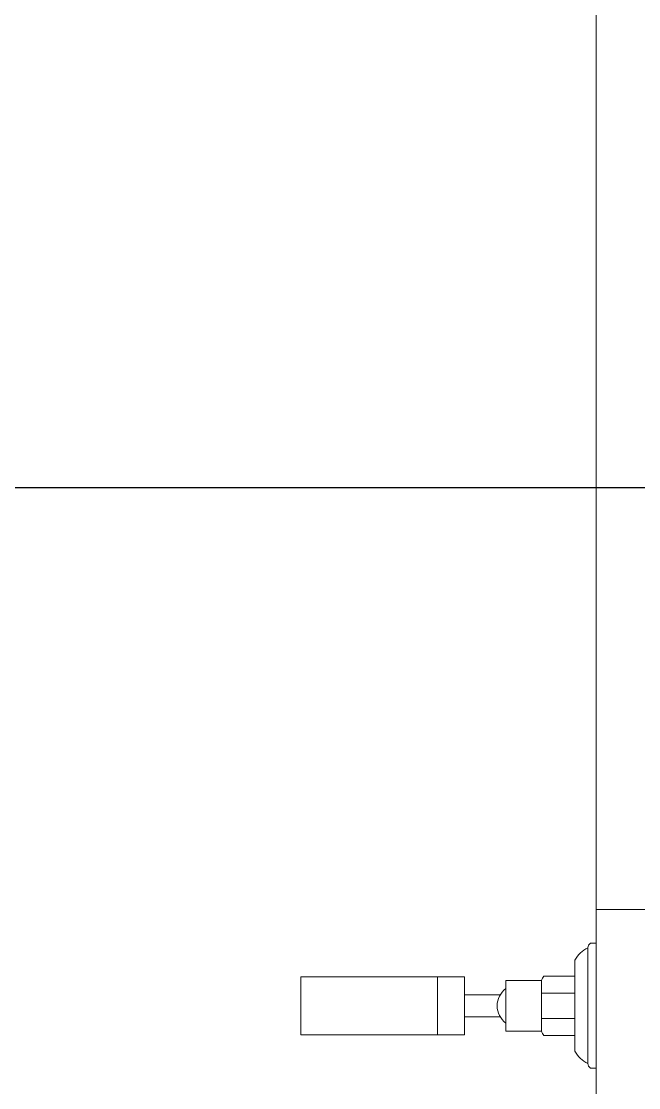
# Model space of a CAD drawing. Header units: metres. Extents: x -232 to 581, y 30 to 789.
# Drawn here: x 233.391 to 233.683, y 590.987 to 591.491 of the extents above; entities that cross this region are included whole.
import ezdxf

# ---------------------------------------------------------------- set-up
doc = ezdxf.new("R2010")
doc.units = ezdxf.units.M
doc.linetypes.add('HIDDEN2', pattern=[0.1875, 0.125, -0.0625])
doc.layers.add('_electricos-Leyenda', color=7, linetype='Continuous')
doc.layers.add('A-WALL', color=250, linetype='Continuous', lineweight=20)
doc.layers.add('baños', color=140, linetype='Continuous', lineweight=0)
doc.layers.add('Techos 1', color=7, linetype='HIDDEN2', lineweight=9, true_color=0x42391a)
doc.styles.get("Standard").update_dxf_attribs({"font": 'arial.ttf'})

# ---------------------------------------------------------------- blocks, each defined once
blk = doc.blocks.new('A$C0ed3e1a4')
at = {"layer": 'baños'}
for p, q in [((0.13555846046944, 0.002212411445796647), (0.13555846046944, 0.05682450952063789)), ((0.1395501495742337, 0.05903578330462977), (0.1368379808297959, 0.05903578330462977)), ((0.1395501495742337, 0.05903578330462977), (0.1395501495742337, 1.137661776340337e-06)), ((0.1294240150817245, 0.05104182763580667), (0.1294240150817245, 0.02951846048323148)), ((0.06450487536039873, 0.04317908469730725), (0.06450487536039873, 0.01570178231296637)), ((0.0968408197963413, 0.0175388705619568), (0.0968408197963413, 0.04134199644834524)), ((0.0968408197963413, 0.04134199644834524), (0.1136858110442063, 0.04134199644834524)), ((0.1136858110442063, 0.04134199644834524), (0.1136858110442063, 0.02944043350513681)), ((0.1294240150817245, 0.04349666312464961), (0.1148273296944353, 0.04349666312464961)), ((0.1136858110442063, 0.03539121497675524), (0.1294240150817245, 0.03539121497675524)), ((0.09408499854248475, 0.03457357016528562), (0.07721979802801116, 0.03457357016528562)), ((0.1136858110442063, 0.0175388705619568), (0.1136858110442063, 0.02944043350513681)), ((0.1294240150817245, 0.007995093330649183), (0.1294240150817245, 0.02951846048323148)), ((0.09408499854248475, 0.02430729684501642), (0.07721979802801116, 0.02430729684501642)), ((0.1136858110442063, 0.0234896520335468), (0.1294240150817245, 0.0234896520335468)), ((0.0968408197963413, 0.0175388705619568), (0.1136858110442063, 0.0175388705619568)), ((0.1294240150817245, 0.01538420388565243), (0.1148273296944353, 0.01538420388565243)), ((0.1395501495742337, 1.137661776340337e-06), (0.1368379808297959, 1.137661776340337e-06))]:
    blk.add_line(p, q, dxfattribs=at)
blk.add_lwpolyline([(0.07721979802801116, 0.04317908469730725), (2.351610532969062e-07, 0.04317908469730725), (2.351610532969062e-07, 0.01570178231296637), (0.07721979802801116, 0.01570178231296637)], close=True, dxfattribs=at)
for centre, radius, start, end in [((0.141552526871692, 0.04449939241236933), 0.0137805753469162, 115.7896451660977, 151.6564203593186), ((0.1379657591278374, 0.05690738682174867), 0.002408724865562433, 117.9178764058522, 181.971772310534), ((0.1193221735147745, 0.03973562908748818), 0.005860801822085343, 140.079290941845, 164.0924099294944), ((0.102707208922368, 0.02944043350513681), 0.01003452060670152, 125.7762034025461, 234.2237965974538), ((0.1193221735147745, 0.01914523792281386), 0.005860801822085343, 195.9075900705056, 219.920709058155), ((0.141552526871692, 0.0145375285540652), 0.0137805753469162, 208.3435796406814, 244.2103548339023), ((0.1379657591278374, 0.002129534144678757), 0.002408724865562433, 178.028227689466, 242.0821235941478)]:
    blk.add_arc(centre, radius, start, end, dxfattribs=at)
blk = doc.blocks.new('20.03.2026 LN 09 SEGUNDO NIVEL ARQ')
at = {"layer": 'A-WALL', "color": 5}
blk.add_line((90.59592958698056, -58.88860490500997), (90.59592958698067, -61.09770490500966), dxfattribs=at)
at = {"layer": 'A-WALL', "color": 5, "linetype": 'HIDDEN2'}
blk.add_line((90.69592958698055, -59.69815490501003), (90.59592958698059, -59.69815490501003), dxfattribs=at)
at = {"layer": 'Techos 1', "color": 5}
blk.add_line((80.59592958698059, -59.49866608891512), (92.74592958698074, -59.49866608891512), dxfattribs=at)
at = {"layer": 'baños', "color": 5}
blk.add_blockref('A$C0ed3e1a4', (90.45637943740618, -59.77309002494724), dxfattribs=at)
at = {"layer": 'baños', "color": 5, "linetype": 'Continuous', "flags": 8}
for tag, p in [('MODELNUMBER', (83.78128570556493, -42.91751556127974, 2.857834639711941e-07)), ('TRADENAME', (83.78128570562023, -42.91755751869266, 2.857834639711941e-07)), ('MATERIAL', (83.78128570573188, -42.91764209117639, 2.857834639711941e-07)), ('PRODUCT', (83.78128570567617, -42.91759980493464, 2.857834639711941e-07)), ('MODELNUMBER', (84.95602967916813, -42.91751556127974, 2.857834639711941e-07)), ('TRADENAME', (84.95602967922343, -42.91755751869266, 2.857834639711941e-07)), ('MATERIAL', (84.95602967933507, -42.91764209117639, 2.857834639711941e-07)), ('PRODUCT', (84.95602967927937, -42.91759980493464, 2.857834639711941e-07))]:
    blk.add_attdef(tag, p, '', height=2.537174511142602e-05, rotation=180.0000755047861, dxfattribs=at)
at = {"layer": 'baños', "color": 5, "linetype": 'Continuous'}
for tag, p, rotation in [('MODELNUMBER', (85.8912030458427, -56.99336542269737), 180.0000755047722), ('TRADENAME', (85.89116250411479, -56.99332309077693), 180.0000755047722), ('MATERIAL', (85.89138948539119, -56.9932384265295), 180.0000755047722), ('PRODUCT', (85.89138785685003, -56.99328075850576), 180.0000755047722), ('MODELNUMBER', (86.60077129692553, -56.99336542284937), 179.9999244952277), ('TRADENAME', (86.60077129698124, -56.99332309087549), 179.9999244952277), ('MATERIAL', (86.60077129709288, -56.99323842692729), 179.9999244952277), ('PRODUCT', (86.60077129703694, -56.99328075890139), 179.9999244952277)]:
    blk.add_attdef(tag, p, '', height=2.5399184405861e-05, rotation=rotation, dxfattribs=at)
blk = doc.blocks.new('TECHO ARQ 20.03')
at = {"layer": '_electricos-Leyenda', "color": 30, "true_color": 0xf8991e}
blk.add_line((229.7804549846938, 105.8149517438732), (241.9859161685618, 105.8149517438732), dxfattribs=at)

msp = doc.modelspace()

# ---------------------------------------------------------------- block references
at = {"color": 1}
for name, p in [('20.03.2026 LN 09 SEGUNDO NIVEL ARQ', (143.0667659788706, 650.7691011624219)), ('TECHO ARQ 20.03', (-6.117759418842439, 485.4555445135015))]:
    msp.add_blockref(name, p, dxfattribs=at)

doc.saveas('drawing.dxf')
